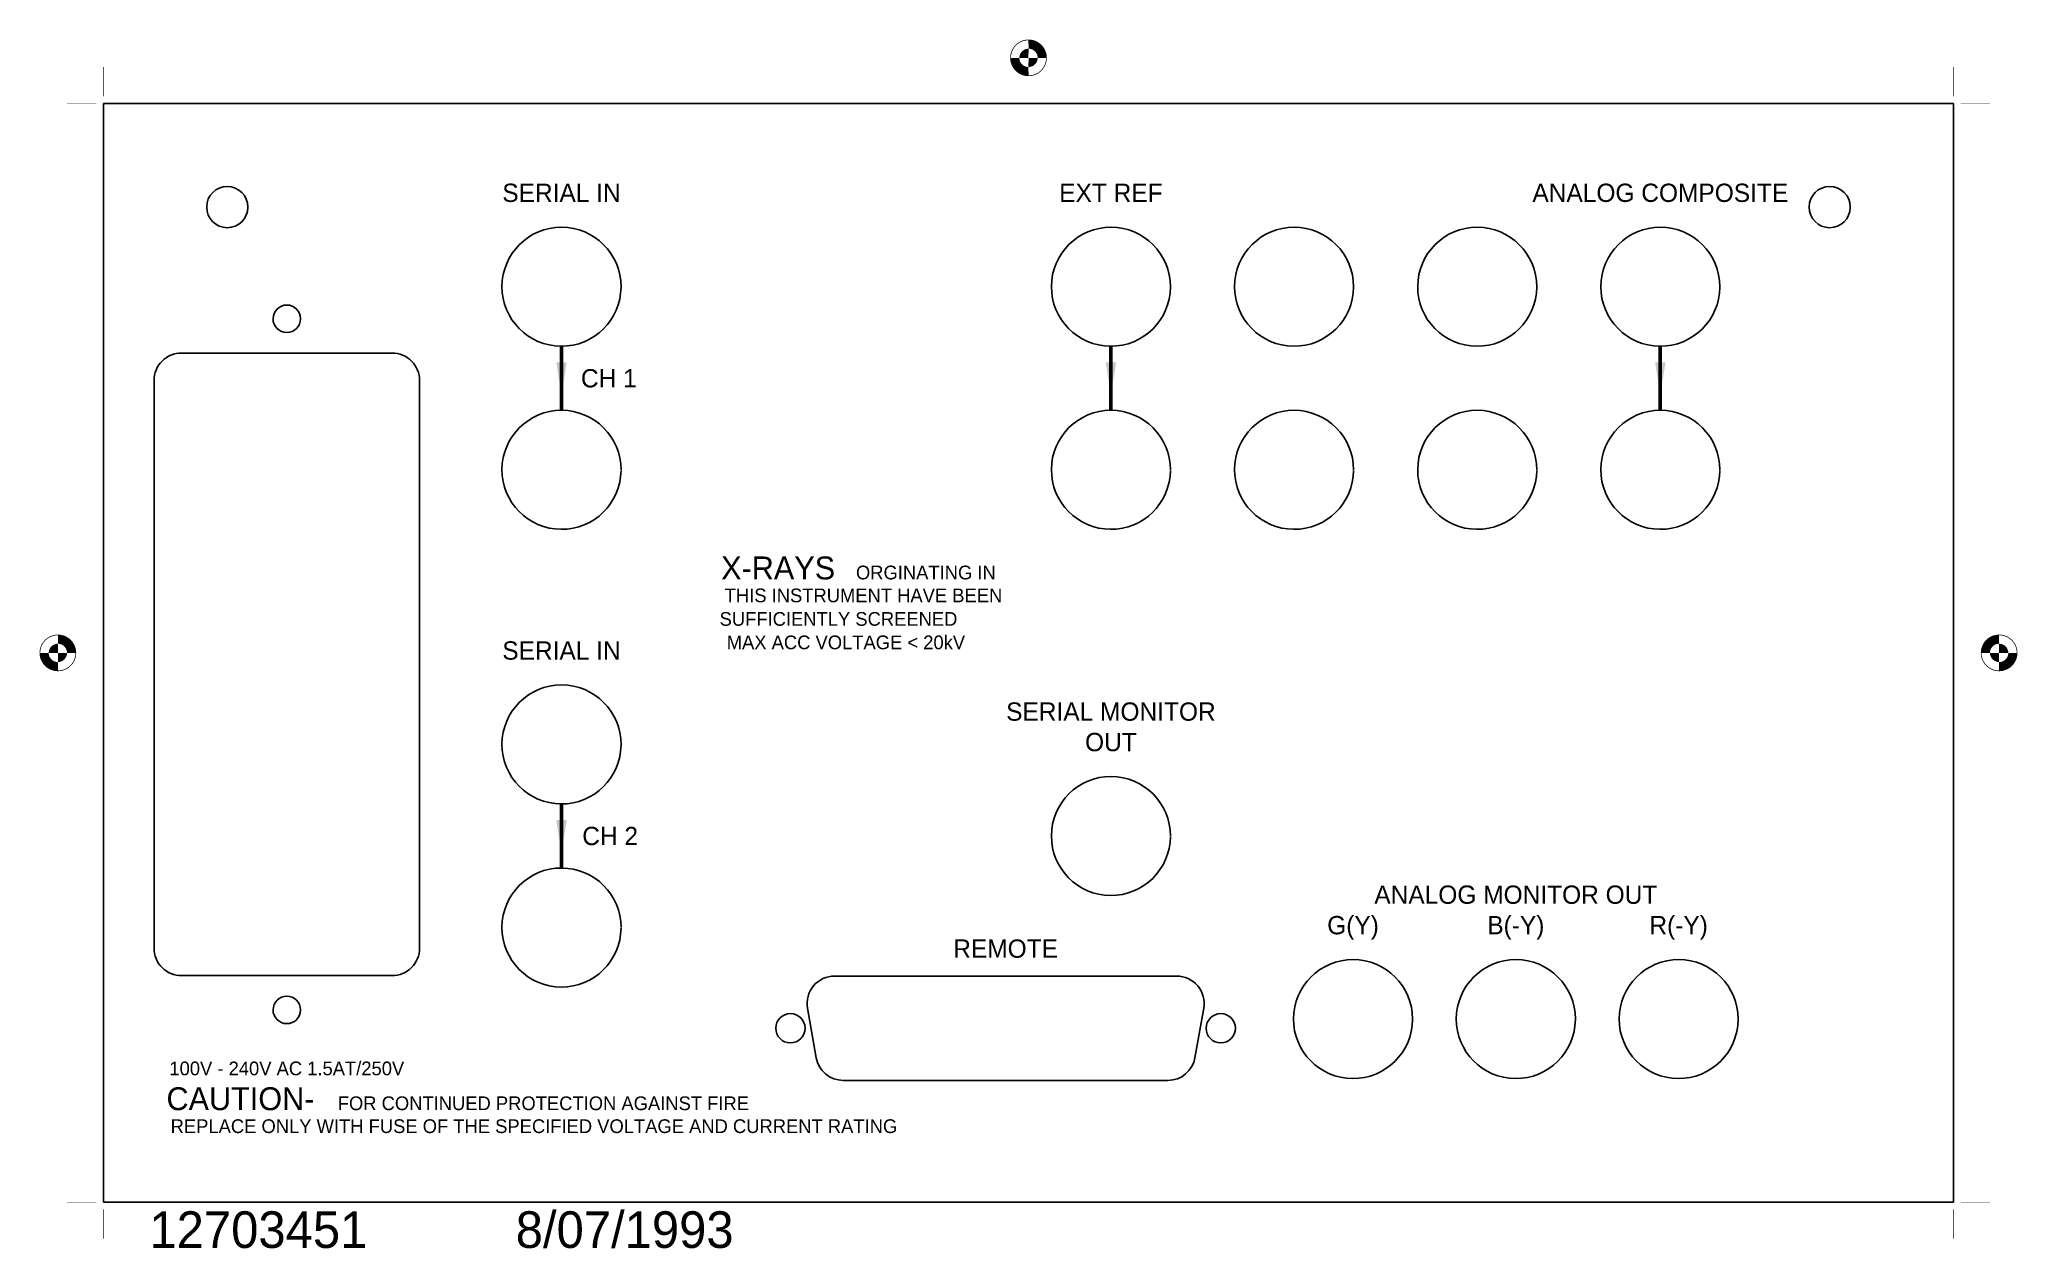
# Model space of a CAD drawing. Extents: x 51 to 267, y 37 to 169.
import ezdxf
from ezdxf.enums import TextEntityAlignment as Align

# ---------------------------------------------------------------- set-up
doc = ezdxf.new("R2010")
doc.units = 0
doc.layers.get('0').update_dxf_attribs({"linetype": 'CONTINUOUS'})
doc.layers.add('MEKANISK-TEGNING', color=3, linetype='CONTINUOUS')
doc.layers.add('TEKST', color=7, linetype='CONTINUOUS')
doc.layers.get('0').off()
doc.layers.get('0').freeze()

# ---------------------------------------------------------------- blocks, each defined once
blk = doc.blocks.new('0')
at = {"color": 0}
for tag, p in [('NAME', (0, 0)), ('DATE', (10, 0))]:
    blk.add_attdef(tag, p, '', height=1, dxfattribs=at)
at = {"color": 0, "flags": 1}
blk.add_attdef('LAYER', (20, 0), '', height=1, dxfattribs=at)
blk = doc.blocks.new('6')
at = {"color": 0, "const_width": 0.01}
for points in [[(-1, 0), (-0.2, 0)], [(0, -1), (0, -0.2)]]:
    blk.add_lwpolyline(points, dxfattribs=at)
blk = doc.blocks.new('1')
at = {"color": 0}
for points, const_width in [([(0, 0.49, 0.414214), (-0.49, 0, 0.414214)], 0.02), ([(-0.375, 0, 0.414214), (0, -0.375, 0.414214)], 0.25), ([(0, 0.125, 0.414214), (-0.125, 0, 0.414214)], 0.25), ([(0.375, 0, 0.414214), (0, 0.375, 0.414214)], 0.25), ([(0, -0.125, 0.414214), (0.125, 0, 0.414214)], 0.25), ([(0, -0.49, 0.414214), (0.49, 0, 0.414214)], 0.02)]:
    blk.add_lwpolyline(points, format="xyb", dxfattribs=dict(at, const_width=const_width))

msp = doc.modelspace()

# ---------------------------------------------------------------- linework, layer by layer
at = {"layer": 'MEKANISK-TEGNING', "color": 0}
for p, q in [((58, 162), (58, 42)), ((58, 162), (260, 162)), ((260, 162), (260, 42)), ((58, 42), (260, 42))]:
    msp.add_line(p, q, dxfattribs=at)
for points in [[(66.5, 66.75), (89.5, 66.75, 0.414214), (92.5, 69.75), (92.5, 131.75, 0.414214), (89.5, 134.75), (66.5, 134.75, 0.414214), (63.5, 131.75), (63.5, 69.75)], [(63.5, 69.75, 0.414214), (66.5, 66.75, 0.414214)], [(174.23, 55.3, 0.36397), (177.18, 57.78), (178.13, 63.18, 0.466308), (175.18, 66.7), (137.82, 66.7, 0.466308), (134.87, 63.18), (135.82, 57.78, 0.36397), (138.77, 55.3, 0.36397)]]:
    msp.add_lwpolyline(points, format="xyb", dxfattribs=at)
msp.add_lwpolyline([(138.77, 55.3), (174.23, 55.3)], dxfattribs=at)
for centre, radius, start, end in [((71.5, 150.7), 2.25, 0, 359.5742), ((246.5, 150.7), 2.25, 0, 359.5742), ((108, 142), 6.5, 0, 359.4908), ((168, 142), 6.5, 0, 359.4908), ((188, 142), 6.5, 0, 359.4908), ((208, 142), 6.5, 0, 359.4908), ((228, 142), 6.5, 0, 359.4908), ((78, 138.5), 1.5, 0, 359.6747), ((108, 122), 6.5, 360, 359.4908), ((168, 122), 6.5, 0, 359.4908), ((188, 122), 6.5, 0, 359.4908), ((208, 122), 6.5, 0, 359.4908), ((228, 122), 6.5, 0, 359.4908), ((108, 92), 6.5, 0, 359.4908), ((168, 82), 6.5, 0, 359.4908), ((108, 72), 6.5, 0, 359.4908), ((194.44, 62), 6.5, 0, 359.4908), ((212.22, 62), 6.5, 0, 359.4908), ((230, 62), 6.5, 0, 359.4908), ((78, 63), 1.5, 0, 359.6747), ((133, 61), 1.6, 360, 359.6331), ((180, 61), 1.6, 360, 359.6331)]:
    msp.add_arc(centre, radius, start, end, dxfattribs=at)
at = {"layer": 'TEKST', "color": 0, "const_width": 0.4}
for points in [[(108, 135.5), (108, 128.5)], [(168, 135.5), (168, 128.5)], [(228, 135.5), (228, 128.5)], [(108, 85.5), (108, 78.5)]]:
    msp.add_lwpolyline(points, dxfattribs=at)
at = {"layer": 'TEKST', "color": 0}
for points in [[(107.42, 133.75), (108.58, 133.75), (108, 130.25)], [(167.42, 133.75), (168.58, 133.75), (168, 130.25)], [(227.42, 133.75), (228.58, 133.75), (228, 130.25)], [(107.42, 83.75), (108.58, 83.75), (108, 80.25)]]:
    msp.add_solid(points, dxfattribs=at)

# ---------------------------------------------------------------- block references
at = {"layer": 'TEKST', "color": 0, "yscale": 4, "zscale": 4}
for name, p, xscale in [('1', (159, 167), 4), ('1', (53, 102), 4), ('1', (265, 102), -4), ('6', (58, 42), 4), ('6', (260, 42), -4)]:
    msp.add_blockref(name, p, dxfattribs=dict(at, xscale=xscale))
at = {"layer": 'TEKST', "color": 0, "yscale": 4, "zscale": 4, "rotation": 180}
for p, xscale in [((58, 162), -4), ((260, 162), 4)]:
    msp.add_blockref('6', p, dxfattribs=dict(at, xscale=xscale))
at = {"layer": 'TEKST', "color": 0, "xscale": 4, "yscale": 4, "zscale": 4}
msp.add_blockref('0', (63, 37), dxfattribs=at).add_auto_attribs({'NAME': '12703451', 'DATE': '8/07/1993'})

# ---------------------------------------------------------------- texts
at = {"layer": 'TEKST', "color": 0}
for s, height, p in [('SERIAL IN', 2, (108, 151.26)), ('EXT REF', 2, (168, 151.26)), ('ANALOG COMPOSITE', 2, (228, 151.26)), ('CH 1', 2, (113.17, 131)), ('X-RAYS', 2.5, (131.66, 110.03)), ('ORGINATING IN', 1.5, (147.79, 110.03)), ('THIS INSTRUMENT HAVE BEEN', 1.5, (140.98, 107.53)), ('SUFFICIENTLY SCREENED', 1.5, (138.25, 104.96)), ('MAX ACC VOLTAGE < 20kV', 1.5, (139.06, 102.4)), ('SERIAL IN', 2, (108, 101.26)), ('SERIAL MONITOR', 2, (168, 94.59)), ('OUT', 2, (168, 91.26)), ('CH 2', 2, (113.31, 81)), ('ANALOG MONITOR OUT', 2, (212.22, 74.59)), ('G(Y)', 2, (194.44, 71.26)), ('B(-Y)', 2, (212.22, 71.26)), ('R(-Y)', 2, (230, 71.26)), ('REMOTE', 2, (156.5, 68.7)), ('100V - 240V AC 1.5AT/250V', 1.5, (78, 55.86)), ('CAUTION-', 2.5, (72.94, 52.05)), ('FOR CONTINUED PROTECTION AGAINST FIRE', 1.5, (106.02, 52.05)), ('REPLACE ONLY WITH FUSE OF THE SPECIFIED VOLTAGE AND CURRENT RATING', 1.5, (104.99, 49.55))]:
    msp.add_text(s, height=height, dxfattribs=at).set_placement(p, align=Align.CENTER)

doc.saveas('drawing.dxf')
